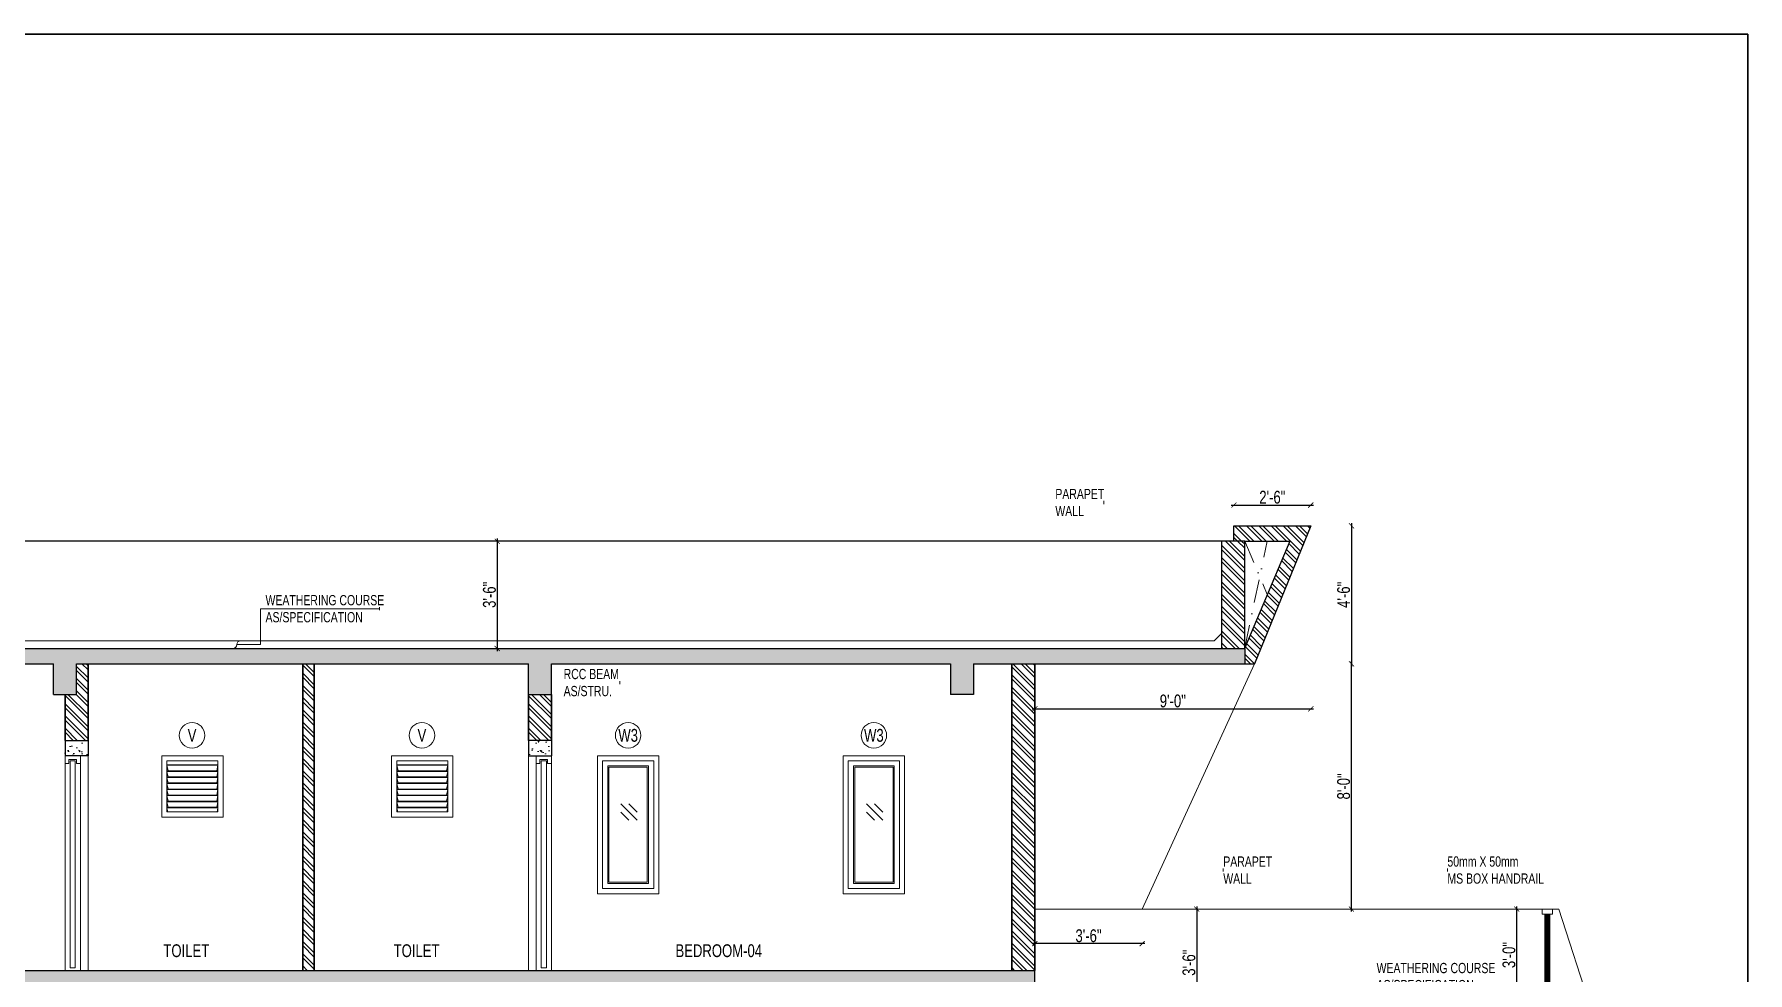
# Model space of a CAD drawing. Header units: inches. Extents: x 3365147 to 3374664, y 1380917 to 1384908.
# Drawn here: x 3372912 to 3373583, y 1383577 to 1383944 of the extents above; entities that cross this region are included whole.
import ezdxf
from ezdxf.enums import TextEntityAlignment as Align

# ---------------------------------------------------------------- set-up
doc = ezdxf.new("R2010")
doc.units = ezdxf.units.IN
doc.header["$LTSCALE"] = 18
doc.header["$MEASUREMENT"] = 0
doc.header["$PDSIZE"] = -1
doc.linetypes.add('CONTINOUS', pattern=[0])
doc.linetypes.add('DASHDOT', pattern=[1, 0.5, -0.25, 0, -0.25])
for name, color, linetype, lineweight in [('CONCRETE-00_BC', 46, 'Continuous', 25), ('CONCRETE-HATCH_BC', 43, 'Continuous', 5), ('DOORS-00_BC', 30, 'Continuous', 18), ('DOORS-SHUTTER_BC', 40, 'Continuous', 9), ('GLASS-00_BC', 140, 'Continuous', 18), ('JOINERY TEXT BORDER_BC', 60, 'Continuous', 9), ('JOINERY TEXT_BC', 220, 'Continuous', 15), ('LEVEL-00 DIM_BC', 3, 'Continuous', 9), ('ROOF-SLAB CUTOUT_BC', 4, 'DASHDOT', 9), ('STEPS-HANDRAIL-00_BC', 3, 'Continuous', 18), ('TEXT-00_ROOM_BC', 232, 'Continuous', 25), ('TEXT-02 _BC', 3, 'CONTINOUS', 18), ('TEXT-02_ARROW_BC', 4, 'Continuous', 13), ('WALL-00_BC', 7, 'Continuous', 30), ('WALL-01_BC', 2, 'Continuous', 25), ('WALL-05_BC', 8, 'Continuous', 13), ('WALL-06_BC', 9, 'Continuous', 9), ('WALL-9 inch BRICK HATCH_BC', 22, 'Continuous', 0), ('WEATHERING COURSE_BC', 3, 'Continuous', 20), ('WINDOWS-00_BC', 30, 'Continuous', 18), ('WINDOWS-LOUVER_BC', 4, 'Continuous', 9), ('WINDOWS-SHUTTER_BC', 40, 'Continuous', 9)]:
    doc.layers.add(name, color=color, linetype=linetype, lineweight=lineweight)
doc.styles.add('BC_ROOM _DIM', font='swisscl.ttf')
doc.styles.add('WD Room text', font='swisscl.ttf')
doc.dimstyles.new('BC-RD1', dxfattribs={"dimtxt": 5, "dimasz": 2, "dimexe": 4.5, "dimexo": 0, "dimgap": 0.5, "dimtad": 1, "dimzin": 3, "dimdsep": 46, "dimlunit": 4, "dimtxsty": 'BC_ROOM _DIM', "dimblk": 'ARCHTICK', "dimcen": 0, "dimdle": 1, "dimse1": 1, "dimse2": 1, "dimclrd": 252, "dimclre": 4, "dimclrt": 256, "dimadec": 0, "dimazin": 0, "dimtfac": 0.5, "dimtix": 1, "dimtofl": 0, "dimtmove": 2, "dimatfit": 3, "dimfxl": 0, "dimfrac": 1, "dimtolj": 1, "dimtzin": 1, "dimarcsym": 0})
doc.dimstyles.new("Working 10'", dxfattribs={"dimscale": 0.8, "dimtxt": 10, "dimasz": 4.5, "dimexe": 2.5, "dimexo": 3, "dimgap": 1.25, "dimtad": 1, "dimdec": 3, "dimzin": 3, "dimdsep": 46, "dimlunit": 4, "dimtxsty": 'WD Room text', "dimblk": 'ARCHTICK', "dimcen": 0, "dimclrd": 256, "dimclre": 1, "dimadec": 0, "dimazin": 0, "dimtfac": 0.6, "dimtdec": 3, "dimtix": 1, "dimtmove": 2, "dimatfit": 3, "dimfxl": 0, "dimfrac": 1, "dimtolj": 1, "dimtzin": 3, "dimlwd": -1, "dimlwe": -1, "dimarcsym": 0})
pattern_1 = [(135, (-2490.3157, 954.312), (-2.3864853865, -2.3864853865), []), (135, (-2490.3157, 955.903), (-2.3864853865, -2.3864853865), [])]

# ---------------------------------------------------------------- blocks, each defined once
blk = doc.blocks.new('*U838')
at = {"layer": 'JOINERY TEXT BORDER_BC'}
blk.add_circle((0, 0), 5, dxfattribs=at)
at = {"style": 'WD Room text'}
blk.add_attdef('JOINERY_TEXT', text='', height=6, dxfattribs=at).set_placement((0, 0), align=Align.MIDDLE_CENTER)
blk = doc.blocks.new('_ArchTick')
at = {"color": 0, "linetype": 'ByBlock', "const_width": 0.15}
blk.add_lwpolyline([(-0.5, -0.5), (0.5, 0.5)], dxfattribs=at)
blk = doc.blocks.new('ARCHTICK')
at = {"color": 0, "const_width": 0.15}
blk.add_lwpolyline([(-0.5, -0.5), (0.5, 0.5)], dxfattribs=at)
blk = doc.blocks.new('*D1763')
at = {"layer": 'Defpoints', "color": 0, "transparency": 16777216}
for p in [(3373090.31, 1383745.9), (3373090.31, 1383703.9), (3373093.65, 1383703.9)]:
    blk.add_point(p, dxfattribs=at)
at = {"layer": 'LEVEL-00 DIM_BC', "color": 252, "lineweight": -2, "transparency": 16777216}
blk.add_line((3373093.65, 1383746.9), (3373093.65, 1383702.9), dxfattribs=at)
at = {"layer": 'LEVEL-00 DIM_BC', "color": 252, "lineweight": -2, "transparency": 16777216, "xscale": 2, "yscale": 2, "zscale": 2}
for p, rotation in [((3373093.65, 1383745.9), 90), ((3373093.65, 1383703.9), 270)]:
    blk.add_blockref('ARCHTICK', p, dxfattribs=dict(at, rotation=rotation))
at = {"layer": 'LEVEL-00 DIM_BC', "transparency": 16777216, "insert": (3373090.59, 1383724.9), "char_height": 5, "attachment_point": 5, "rotation": 90, "style": 'BC_ROOM _DIM'}
blk.add_mtext('\\A1;3\'-6"', dxfattribs=at)
blk = doc.blocks.new('*D1764')
at = {"layer": 'Defpoints', "color": 0, "transparency": 16777216}
for p in [(3373364.1, 1383601.9), (3373364.1, 1383559.9), (3373367.44, 1383559.9)]:
    blk.add_point(p, dxfattribs=at)
at = {"layer": 'LEVEL-00 DIM_BC', "color": 252, "lineweight": -2, "transparency": 16777216}
blk.add_line((3373367.44, 1383602.9), (3373367.44, 1383558.9), dxfattribs=at)
at = {"layer": 'LEVEL-00 DIM_BC', "color": 252, "lineweight": -2, "transparency": 16777216, "xscale": 2, "yscale": 2, "zscale": 2}
for p, rotation in [((3373367.44, 1383601.9), 90), ((3373367.44, 1383559.9), 270)]:
    blk.add_blockref('ARCHTICK', p, dxfattribs=dict(at, rotation=rotation))
at = {"layer": 'LEVEL-00 DIM_BC', "transparency": 16777216, "insert": (3373364.37, 1383580.9), "char_height": 5, "attachment_point": 5, "rotation": 90, "style": 'BC_ROOM _DIM'}
blk.add_mtext('\\A1;3\'-6"', dxfattribs=at)
blk = doc.blocks.new('*D1867')
at = {"layer": 'Defpoints', "color": 0, "transparency": 16777216}
for p in [(3373412.04, 1383760.03), (3373412.04, 1383751.9), (3373381.94, 1383745.9)]:
    blk.add_point(p, dxfattribs=at)
at = {"layer": 'LEVEL-00 DIM_BC', "color": 252, "lineweight": -2, "transparency": 16777216}
blk.add_line((3373380.94, 1383760.03), (3373413.04, 1383760.03), dxfattribs=at)
at = {"layer": 'LEVEL-00 DIM_BC', "color": 252, "lineweight": -2, "transparency": 16777216, "xscale": 2, "yscale": 2, "zscale": 2, "rotation": 180}
blk.add_blockref('ARCHTICK', (3373381.94, 1383760.03), dxfattribs=at)
at = {"layer": 'LEVEL-00 DIM_BC', "color": 252, "lineweight": -2, "transparency": 16777216, "xscale": 2, "yscale": 2, "zscale": 2}
blk.add_blockref('ARCHTICK', (3373412.04, 1383760.03), dxfattribs=at)
at = {"layer": 'LEVEL-00 DIM_BC', "transparency": 16777216, "insert": (3373396.99, 1383763.09), "char_height": 5, "attachment_point": 5, "style": 'BC_ROOM _DIM'}
blk.add_mtext('\\A1;2\'-6"', dxfattribs=at)
blk = doc.blocks.new('*D1868')
at = {"layer": 'Defpoints', "color": 0, "transparency": 16777216}
for p in [(3373304.04, 1383601.9), (3373346.04, 1383601.9), (3373304.04, 1383588.36)]:
    blk.add_point(p, dxfattribs=at)
at = {"layer": 'LEVEL-00 DIM_BC', "color": 252, "lineweight": -2, "transparency": 16777216}
blk.add_line((3373347.04, 1383588.36), (3373303.04, 1383588.36), dxfattribs=at)
at = {"layer": 'LEVEL-00 DIM_BC', "color": 252, "lineweight": -2, "transparency": 16777216, "xscale": 2, "yscale": 2, "zscale": 2, "rotation": 180}
blk.add_blockref('ARCHTICK', (3373304.04, 1383588.36), dxfattribs=at)
at = {"layer": 'LEVEL-00 DIM_BC', "color": 252, "lineweight": -2, "transparency": 16777216, "xscale": 2, "yscale": 2, "zscale": 2}
blk.add_blockref('ARCHTICK', (3373346.04, 1383588.36), dxfattribs=at)
at = {"layer": 'LEVEL-00 DIM_BC', "transparency": 16777216, "insert": (3373325.04, 1383591.43), "char_height": 5, "attachment_point": 5, "style": 'BC_ROOM _DIM'}
blk.add_mtext('\\A1;3\'-6"', dxfattribs=at)
blk = doc.blocks.new('*D1871')
at = {"layer": 'Defpoints', "color": 0, "transparency": 16777216}
for p in [(3373412.04, 1383751.9), (3373390.04, 1383697.9), (3373427.96, 1383697.9)]:
    blk.add_point(p, dxfattribs=at)
at = {"layer": 'LEVEL-00 DIM_BC', "color": 252, "lineweight": -2, "transparency": 16777216}
blk.add_line((3373427.96, 1383752.9), (3373427.96, 1383696.9), dxfattribs=at)
at = {"layer": 'LEVEL-00 DIM_BC', "color": 252, "lineweight": -2, "transparency": 16777216, "xscale": 2, "yscale": 2, "zscale": 2}
for p, rotation in [((3373427.96, 1383751.9), 90), ((3373427.96, 1383697.9), 270)]:
    blk.add_blockref('ARCHTICK', p, dxfattribs=dict(at, rotation=rotation))
at = {"layer": 'LEVEL-00 DIM_BC', "transparency": 16777216, "insert": (3373424.9, 1383724.9), "char_height": 5, "attachment_point": 5, "rotation": 90, "style": 'BC_ROOM _DIM'}
blk.add_mtext('\\A1;4\'-6"', dxfattribs=at)
blk = doc.blocks.new('*D1872')
at = {"layer": 'Defpoints', "color": 0, "transparency": 16777216}
for p in [(3373390.04, 1383697.9), (3373427.96, 1383697.9), (3373434.04, 1383601.9)]:
    blk.add_point(p, dxfattribs=at)
at = {"layer": 'LEVEL-00 DIM_BC', "color": 252, "lineweight": -2, "transparency": 16777216}
blk.add_line((3373427.96, 1383600.9), (3373427.96, 1383698.9), dxfattribs=at)
at = {"layer": 'LEVEL-00 DIM_BC', "color": 252, "lineweight": -2, "transparency": 16777216, "xscale": 2, "yscale": 2, "zscale": 2}
for p, rotation in [((3373427.96, 1383697.9), 90), ((3373427.96, 1383601.9), 270)]:
    blk.add_blockref('ARCHTICK', p, dxfattribs=dict(at, rotation=rotation))
at = {"layer": 'LEVEL-00 DIM_BC', "transparency": 16777216, "insert": (3373424.9, 1383649.9), "char_height": 5, "attachment_point": 5, "rotation": 90, "style": 'BC_ROOM _DIM'}
blk.add_mtext('\\A1;8\'-0"', dxfattribs=at)
blk = doc.blocks.new('*D1873')
at = {"layer": 'Defpoints', "color": 0, "transparency": 16777216}
for p in [(3373412.04, 1383751.9), (3373304.04, 1383682.78), (3373412.04, 1383680.26)]:
    blk.add_point(p, dxfattribs=at)
at = {"layer": 'LEVEL-00 DIM_BC', "color": 252, "lineweight": -2, "transparency": 16777216}
blk.add_line((3373303.04, 1383680.26), (3373413.04, 1383680.26), dxfattribs=at)
at = {"layer": 'LEVEL-00 DIM_BC', "color": 252, "lineweight": -2, "transparency": 16777216, "xscale": 2, "yscale": 2, "zscale": 2, "rotation": 180}
blk.add_blockref('ARCHTICK', (3373304.04, 1383680.26), dxfattribs=at)
at = {"layer": 'LEVEL-00 DIM_BC', "color": 252, "lineweight": -2, "transparency": 16777216, "xscale": 2, "yscale": 2, "zscale": 2}
blk.add_blockref('ARCHTICK', (3373412.04, 1383680.26), dxfattribs=at)
at = {"layer": 'LEVEL-00 DIM_BC', "transparency": 16777216, "insert": (3373358.04, 1383683.32), "char_height": 5, "attachment_point": 5, "style": 'BC_ROOM _DIM'}
blk.add_mtext('\\A1;9\'-0"', dxfattribs=at)
blk = doc.blocks.new('*D1876')
at = {"layer": 'Defpoints', "color": 0, "transparency": 16777216}
for p in [(3373492.67, 1383601.9), (3373502.64, 1383601.9), (3373501.05, 1383565.9)]:
    blk.add_point(p, dxfattribs=at)
at = {"layer": 'LEVEL-00 DIM_BC', "color": 252, "lineweight": -2, "transparency": 16777216}
blk.add_line((3373492.67, 1383564.9), (3373492.67, 1383602.9), dxfattribs=at)
at = {"layer": 'LEVEL-00 DIM_BC', "color": 252, "lineweight": -2, "transparency": 16777216, "xscale": 2, "yscale": 2, "zscale": 2}
for p, rotation in [((3373492.67, 1383601.9), 90), ((3373492.67, 1383565.9), 270)]:
    blk.add_blockref('ARCHTICK', p, dxfattribs=dict(at, rotation=rotation))
at = {"layer": 'LEVEL-00 DIM_BC', "transparency": 16777216, "insert": (3373489.61, 1383583.9), "char_height": 5, "attachment_point": 5, "rotation": 90, "style": 'BC_ROOM _DIM'}
blk.add_mtext('\\A1;3\'-0"', dxfattribs=at)

msp = doc.modelspace()

# ---------------------------------------------------------------- hatches: boundary and pattern name
at = {"layer": 'CONCRETE-HATCH_BC', "transparency": 33554687}
h = msp.add_hatch(dxfattribs=at)
h.set_pattern_fill('AR-CONC', color=256, angle=90)
h.set_pattern_definition([(140, (-2490.3157, -1009.223), (0.62752135, 7.172601826), [0.75, -8.25]), (85, (-2490.316, -1009.223), (-7.521921337, -1.387513336), [0.6, -6.6]), (190.45144446, (-2490.2634, -1008.625), (-6.89439991, 5.785088467), [0.63740192, -7.01142112]), (136.1842, (-2492.316, -1009.223), (1.655192808, 10.672413307), [1.125, -12.375]), (186.6356355, (-2492.178, -1008.333), (-9.741186008, 9.346619457), [0.95610342, -10.5171376]), (81.184164, (-2492.316, -1009.223), (-9.741186003, 9.34661945), [0.9, -9.90000001]), (111, (-2491.8157, -1008.223), (4.026188907, 5.969070521), [0.75, -8.25]), (56, (-2491.816, -1008.223), (-7.25150045, 2.433153319), [0.6, -6.6]), (161.45144474, (-2491.48, -1007.7254), (-3.225311528, 8.402223767), [0.6374019, -7.01142112]), (127.5, (-2490.3157, -1009.2228), (-3.3289385383, 0.1215985532), [0, -6.52, 0, -6.7, 0, -6.625]), (97.5, (-2490.3157, -1009.2228), (-3.9441171188, 2.6306953744), [0, -3.82, 0, -6.37, 0, -2.525]), (57.5, (-2490.3157, -1011.4528), (0.2255487173, 5.3382243617), [0, -2.5, 0, -7.8, 0, -10.35]), (47.5, (-2490.3157, -1012.453), (-1.0010498233, 5.8318616934), [0, -3.25, 0, -5.18, 0, -7.35])])
h.paths.add_polyline_path([(3373386.18703, 1383697.89746), (3373386.18703, 1383703.89746), (3372771.49864, 1383703.89746), (3372771.49864, 1383685.89746), (3372780.49864, 1383685.89746), (3372780.49864, 1383697.89746), (3372919.946, 1383697.89746), (3372919.946, 1383685.89746), (3372928.946, 1383685.89746), (3372928.946, 1383697.89746), (3373105.87364, 1383697.89746), (3373105.87364, 1383685.89746), (3373114.87364, 1383685.89746), (3373114.87364, 1383697.89746), (3373271.03722, 1383697.89746), (3373271.03722, 1383685.89746), (3373280.03722, 1383685.89746), (3373280.03722, 1383697.89746)])
h = msp.add_hatch(dxfattribs=at)
h.set_pattern_fill('AR-CONC', color=256, angle=90)
h.set_pattern_definition([(140, (3351327.0115, 1419964.649), (0.62752135, 7.1726018), [0.75, -8.25]), (85, (3351327.0115, 1419964.649), (-7.5219213, -1.3875133), [0.6, -6.6]), (190.451444, (3351327.064, 1419965.247), (-6.8943999, 5.7850885), [0.6374019, -7.0114211]), (136.1842, (3351325.0115, 1419964.649), (1.6551928, 10.6724133), [1.125, -12.375]), (186.635635, (3351325.149, 1419965.538), (-9.741186, 9.3466195), [0.9561034, -10.5171376]), (81.184164, (3351325.012, 1419964.649), (-9.741186, 9.3466195), [0.9, -9.9]), (111, (3351325.5115, 1419965.649), (4.0261889, 5.9690705), [0.75, -8.25]), (56, (3351325.5115, 1419965.649), (-7.2515005, 2.4331533), [0.6, -6.6]), (161.451445, (3351325.847, 1419966.1465), (-3.2253115, 8.4022238), [0.6374019, -7.0114211]), (127.5, (3351327.0115, 1419964.649), (-3.32893854, 0.12159855), [0, -6.52, 0, -6.7, 0, -6.625]), (97.5, (3351327.0115, 1419964.649), (-3.94411712, 2.63069537), [0, -3.82, 0, -6.37, 0, -2.525]), (57.5, (3351327.0115, 1419962.419), (0.22554872, 5.33822436), [0, -2.5, 0, -7.8, 0, -10.35]), (47.5, (3351327.0115, 1419961.419), (-1.0010498, 5.8318617), [0, -3.25, 0, -5.18, 0, -7.35])])
h.paths.add_polyline_path([(3372924.48714, 1383667.89746), (3372933.48714, 1383667.89746), (3372933.48714, 1383661.89746), (3372924.48714, 1383661.89746)])
h = msp.add_hatch(dxfattribs=at)
h.set_pattern_fill('AR-CONC', color=256, angle=90)
h.set_pattern_definition([(140, (3351539.686, 1419964.649), (0.62752135, 7.1726018), [0.75, -8.25]), (85, (3351539.686, 1419964.649), (-7.5219213, -1.3875133), [0.6, -6.6]), (190.451444, (3351539.738, 1419965.247), (-6.8943999, 5.7850885), [0.6374019, -7.0114211]), (136.1842, (3351537.686, 1419964.649), (1.6551928, 10.6724133), [1.125, -12.375]), (186.635635, (3351537.824, 1419965.538), (-9.741186, 9.3466195), [0.9561034, -10.5171376]), (81.184164, (3351537.686, 1419964.649), (-9.741186, 9.3466195), [0.9, -9.9]), (111, (3351538.186, 1419965.649), (4.0261889, 5.9690705), [0.75, -8.25]), (56, (3351538.186, 1419965.649), (-7.2515005, 2.4331533), [0.6, -6.6]), (161.451445, (3351538.521, 1419966.1465), (-3.2253115, 8.4022238), [0.6374019, -7.0114211]), (127.5, (3351539.6858, 1419964.649), (-3.32893854, 0.12159855), [0, -6.52, 0, -6.7, 0, -6.625]), (97.5, (3351539.6858, 1419964.649), (-3.94411712, 2.63069537), [0, -3.82, 0, -6.37, 0, -2.525]), (57.5, (3351539.6858, 1419962.419), (0.22554872, 5.33822436), [0, -2.5, 0, -7.8, 0, -10.35]), (47.5, (3351539.686, 1419961.419), (-1.0010498, 5.8318617), [0, -3.25, 0, -5.18, 0, -7.35])])
h.paths.add_polyline_path([(3373114.87364, 1383667.89746), (3373105.87364, 1383667.89746), (3373105.87364, 1383661.89746), (3373114.87364, 1383661.89746)])
h = msp.add_hatch(dxfattribs=at)
h.set_pattern_fill('AR-CONC', color=256, angle=90)
h.set_pattern_definition([(140, (0, 0), (0.62752135, 7.172601826), [0.75, -8.25]), (85, (0, 0), (-7.521921337, -1.387513336), [0.6, -6.6]), (190.45144446, (0.052, 0.598), (-6.89439991, 5.785088467), [0.63740192, -7.01142112]), (136.1842, (-2, 1e-16), (1.655192808, 10.672413307), [1.125, -12.375]), (186.6356355, (-1.862, 0.889), (-9.741186008, 9.346619457), [0.95610342, -10.5171376]), (81.184164, (-2, 1e-16), (-9.741186003, 9.34661945), [0.9, -9.90000001]), (111, (-1.5, 1), (4.026188907, 5.969070521), [0.75, -8.25]), (56, (-1.5, 1), (-7.25150045, 2.433153319), [0.6, -6.6]), (161.45144474, (-1.1645, 1.4974), (-3.225311528, 8.402223767), [0.6374019, -7.01142112]), (127.5, (0, 0), (-3.3289385383, 0.1215985532), [0, -6.52, 0, -6.7, 0, -6.625]), (97.5, (0, 0), (-3.9441171188, 2.6306953744), [0, -3.82, 0, -6.37, 0, -2.525]), (57.5, (-1e-16, -2.23), (0.2255487173, 5.3382243617), [0, -2.5, 0, -7.8, 0, -10.35]), (47.5, (-2e-16, -3.23), (-1.0010498233, 5.8318616934), [0, -3.25, 0, -5.18, 0, -7.35])])
h.paths.add_polyline_path([(3373114.87364, 1383571.89746), (3373271.03722, 1383571.89746), (3373271.03722, 1383559.89746), (3373280.03722, 1383559.89746), (3373280.03722, 1383571.89746), (3373295.03722, 1383571.89746), (3373295.03722, 1383553.89746), (3373500.15081, 1383553.89746), (3373500.15081, 1383541.89746), (3373509.15081, 1383541.89746), (3373509.15081, 1383559.89746), (3373304.03722, 1383559.89746), (3373304.03722, 1383577.89746), (3372573.97121, 1383577.89746), (3372573.97121, 1383559.89746), (3372582.99864, 1383559.89746), (3372582.99864, 1383571.89746), (3372702.49864, 1383571.89746), (3372702.49864, 1383559.89746), (3372711.49864, 1383559.89746), (3372711.49864, 1383571.89746), (3372771.49864, 1383571.89746), (3372771.49864, 1383559.89746), (3372780.49864, 1383559.89746), (3372780.49864, 1383571.89746), (3372919.946, 1383571.89746), (3372919.946, 1383559.89746), (3372928.946, 1383559.89746), (3372928.946, 1383571.89746), (3373105.87364, 1383571.89746), (3373105.87364, 1383559.89746), (3373114.87364, 1383559.89746)])
at = {"layer": 'STEPS-HANDRAIL-00_BC'}
h = msp.add_hatch(dxfattribs=at)
h.set_pattern_fill('ANSI31', color=256)
h.set_pattern_definition([(45, (0, 0), (-0.0883883476483, 0.0883883476483), [])])
h.paths.add_polyline_path([(3373503.6371, 1383567.89746), (3373505.6371, 1383567.89746), (3373505.6371, 1383599.89746), (3373503.6371, 1383599.89746)])
at = {"layer": 'WALL-9 inch BRICK HATCH_BC', "transparency": 33554687}
h = msp.add_hatch(dxfattribs=at)
h.set_pattern_fill('ANSI32', color=256, scale=9, angle=90)
h.paths.add_polyline_path([(3373412.03722, 1383751.89746), (3373381.93703, 1383751.89746), (3373381.93703, 1383745.89746), (3373386.18703, 1383745.89746), (3373403.77514, 1383745.89746), (3373386.18703, 1383704.20713), (3373386.18703, 1383703.89746), (3373386.18703, 1383697.89746), (3373390.03722, 1383697.89746)])
h = msp.add_hatch(dxfattribs=at)
h.set_pattern_fill('ANSI32', color=256, scale=9, angle=90)
h.paths.add_polyline_path([(3373386.18703, 1383745.89746), (3373377.18703, 1383745.89746), (3373377.18703, 1383703.89746), (3373386.18703, 1383703.89746)])
h = msp.add_hatch(dxfattribs=at)
h.set_pattern_fill('ANSI32', color=256, scale=9, angle=90)
h.set_pattern_definition(pattern_1)
h.paths.add_polyline_path([(3372933.48718, 1383697.89746), (3372928.946, 1383697.89746), (3372928.946, 1383685.89746), (3372924.48714, 1383685.89746), (3372924.48714, 1383667.89746), (3372933.48718, 1383667.89746)])
h = msp.add_hatch(dxfattribs=at)
h.set_pattern_fill('ANSI32', color=256, scale=9, angle=90)
h.set_pattern_definition(pattern_1)
h.paths.add_polyline_path([(3373022.03722, 1383697.89746), (3373017.53722, 1383697.89746), (3373017.53722, 1383577.89746), (3373022.03722, 1383577.89746)])
h = msp.add_hatch(dxfattribs=at)
h.set_pattern_fill('ANSI32', color=256, scale=9, angle=90)
h.set_pattern_definition(pattern_1)
h.paths.add_polyline_path([(3373304.03722, 1383697.89746), (3373295.03722, 1383697.89746), (3373295.03722, 1383577.89746), (3373304.03722, 1383577.89746)])
h = msp.add_hatch(dxfattribs=at)
h.set_pattern_fill('ANSI32', color=256, scale=9, angle=90)
h.set_pattern_definition(pattern_1)
h.paths.add_polyline_path([(3373114.87364, 1383685.89746), (3373105.87364, 1383685.89746), (3373105.87364, 1383667.89746), (3373114.87364, 1383667.89746)])

# ---------------------------------------------------------------- linework, layer by layer
at = {"layer": 'CONCRETE-00_BC', "transparency": 33554687}
for p, q in [((3372771.49864, 1383703.89746), (3373386.18703, 1383703.89746)), ((3372780.49864, 1383697.89746), (3372919.946, 1383697.89746)), ((3372919.946, 1383685.89746), (3372919.946, 1383697.89746)), ((3372928.946, 1383697.89746), (3373105.87364, 1383697.89746)), ((3372928.946, 1383685.89746), (3372928.946, 1383697.89746)), ((3372928.946, 1383697.89746), (3373105.87364, 1383697.89746)), ((3373105.87364, 1383685.89746), (3373105.87364, 1383697.89746)), ((3373114.87364, 1383697.89746), (3373271.03722, 1383697.89746)), ((3373114.87364, 1383685.89746), (3373114.87364, 1383697.89746)), ((3373271.03722, 1383697.89746), (3373271.03722, 1383685.89746)), ((3373280.03722, 1383697.89746), (3373280.03722, 1383685.89746)), ((3373280.03722, 1383697.89746), (3373386.18703, 1383697.89746)), ((3373386.18703, 1383703.89746), (3373386.18703, 1383697.89746)), ((3372919.946, 1383685.89746), (3372928.946, 1383685.89746)), ((3373105.87364, 1383685.89746), (3373114.87364, 1383685.89746)), ((3373280.03722, 1383685.89746), (3373271.0098, 1383685.89746)), ((3372924.48714, 1383667.89746), (3372933.48718, 1383667.89746)), ((3372924.48714, 1383667.89746), (3372924.48714, 1383661.89746)), ((3372933.48714, 1383667.89746), (3372933.48714, 1383661.89746)), ((3373114.87364, 1383667.89746), (3373105.8736, 1383667.89746)), ((3373105.87364, 1383667.89746), (3373105.87364, 1383661.89746)), ((3373114.87364, 1383667.89746), (3373114.87364, 1383661.89746)), ((3372933.48714, 1383661.89746), (3372924.48714, 1383661.89746)), ((3373105.87364, 1383661.89746), (3373114.87364, 1383661.89746)), ((3372573.97121, 1383577.89746), (3373304.03722, 1383577.89746)), ((3373304.03722, 1383559.89746), (3373304.03722, 1383577.89746))]:
    msp.add_line(p, q, dxfattribs=at)
at = {"layer": 'DOORS-00_BC', "transparency": 33554687}
for p, q in [((3372924.48714, 1383577.89746), (3372924.48714, 1383661.89746)), ((3372925.98714, 1383658.89746), (3372924.48714, 1383658.89746)), ((3372928.98714, 1383660.39746), (3372925.98714, 1383660.39746)), ((3372925.98714, 1383658.89746), (3372925.98714, 1383660.39746)), ((3372928.98714, 1383658.89746), (3372928.98714, 1383660.39746)), ((3372928.98714, 1383658.89746), (3372930.48714, 1383658.89746)), ((3372930.48714, 1383577.89746), (3372930.48714, 1383661.89746)), ((3373108.87364, 1383577.89746), (3373108.87364, 1383661.89746)), ((3373110.37364, 1383658.89746), (3373108.87364, 1383658.89746)), ((3373110.37364, 1383660.39746), (3373113.37364, 1383660.39746)), ((3373110.37364, 1383658.89746), (3373110.37364, 1383660.39746)), ((3373113.37364, 1383658.89746), (3373113.37364, 1383660.39746)), ((3373113.37364, 1383658.89746), (3373114.87364, 1383658.89746)), ((3373114.87364, 1383577.89746), (3373114.87364, 1383661.89746))]:
    msp.add_line(p, q, dxfattribs=at)
at = {"layer": 'DOORS-SHUTTER_BC', "transparency": 33554687}
for p, q in [((3372928.48714, 1383659.89746), (3372926.48714, 1383659.89746)), ((3372926.48714, 1383578.89746), (3372926.48714, 1383659.89746)), ((3372928.48714, 1383578.89746), (3372928.48714, 1383659.89746)), ((3373110.87364, 1383659.89746), (3373112.87364, 1383659.89746)), ((3373110.87364, 1383578.89746), (3373110.87364, 1383659.89746)), ((3373112.87364, 1383578.89746), (3373112.87364, 1383659.89746)), ((3372928.48714, 1383578.89746), (3372926.48714, 1383578.89746)), ((3373110.87364, 1383578.89746), (3373112.87364, 1383578.89746))]:
    msp.add_line(p, q, dxfattribs=at)
at = {"layer": 'GLASS-00_BC', "transparency": 33554687}
for p, q in [((3373148.36075, 1383636.66341), (3373141.99679, 1383643.02737)), ((3373145.17877, 1383636.66341), (3373141.99679, 1383639.84539)), ((3373148.36075, 1383639.84539), (3373145.17877, 1383643.02737)), ((3373244.52758, 1383636.66341), (3373238.16362, 1383643.02737)), ((3373241.3456, 1383636.66341), (3373238.16362, 1383639.84539)), ((3373244.52758, 1383639.84539), (3373241.3456, 1383643.02737))]:
    msp.add_line(p, q, dxfattribs=at)
at = {"layer": 'ROOF-SLAB CUTOUT_BC'}
for p, q in [((3373386.18703, 1383704.20713), (3373394.98109, 1383745.89746)), ((3373386.18703, 1383745.89746), (3373394.98109, 1383725.0523))]:
    msp.add_line(p, q, dxfattribs=at)
at = {"layer": 'STEPS-HANDRAIL-00_BC'}
for points in [[(3373506.6371, 1383599.89746), (3373502.6371, 1383599.89746), (3373502.6371, 1383601.89746), (3373506.6371, 1383601.89746)], [(3373503.6371, 1383567.89746), (3373503.6371, 1383599.89746), (3373505.6371, 1383599.89746), (3373505.6371, 1383567.89746)]]:
    msp.add_lwpolyline(points, close=True, dxfattribs=at)
at = {"layer": 'TEXT-02_ARROW_BC', "transparency": 33554687}
for p, q in [((3373331.02402, 1383760.43369), (3373331.02402, 1383761.63369)), ((3373047.49569, 1383718.84832), (3373047.49569, 1383720.04832)), ((3373141.66885, 1383689.93449), (3373141.66885, 1383691.13449)), ((3373377.78549, 1383616.55169), (3373377.78549, 1383617.75169)), ((3373465.51447, 1383616.55169), (3373465.51447, 1383617.75169))]:
    msp.add_line(p, q, dxfattribs=at)
for points in [[(3373308.85067, 1383745.12298, 0, 1.2, 0), (3373308.85067, 1383749.32298, 0, 0, 0), (3373308.85067, 1383761.03369, 0, 0, 0), (3373331.02402, 1383761.03369, 0, 0, 0)], [(3373113.65012, 1383690.53449, 0, 1.2, 0), (3373117.85012, 1383690.53449, 0, 0, 0), (3373141.66885, 1383690.53449, 0, 0, 0)], [(3373401.32882, 1383601.24097, 0, 1.2, 0), (3373401.32882, 1383605.44097, 0, 0, 0), (3373401.32882, 1383617.15169, 0, 0, 0), (3373377.78549, 1383617.15169, 0, 0, 0)], [(3373504.60301, 1383601.24097, 0, 1.2, 0), (3373504.60301, 1383605.44097, 0, 0, 0), (3373504.60301, 1383617.15169, 0, 0, 0), (3373465.51447, 1383617.15169, 0, 0, 0)]]:
    msp.add_lwpolyline(points, format="xyseb", dxfattribs=at)
at = {"layer": 'WALL-00_BC'}
for p, q in [((3372933.48718, 1383667.89746), (3372933.48718, 1383697.89746)), ((3373017.53722, 1383577.89746), (3373017.53722, 1383697.89746)), ((3373022.03722, 1383577.89746), (3373022.03722, 1383697.89746)), ((3373295.03722, 1383577.89746), (3373295.03722, 1383697.89746)), ((3373304.03722, 1383577.89746), (3373304.03722, 1383697.89746)), ((3372924.48714, 1383667.89746), (3372924.48714, 1383685.89746)), ((3373105.87364, 1383667.89746), (3373105.87364, 1383685.89746)), ((3373114.87364, 1383667.89746), (3373114.87364, 1383685.89746))]:
    msp.add_line(p, q, dxfattribs=at)
msp.add_lwpolyline([(3373583.04425, 1383944.32416), (3372405.85386, 1383944.32416), (3372405.85383, 1383187.50331), (3373583.04423, 1383187.50331)], close=True, dxfattribs=at)
at = {"layer": 'WALL-01_BC', "transparency": 33554687}
for p, q in [((3373381.93703, 1383751.89746), (3373412.03722, 1383751.89746)), ((3373381.93703, 1383745.89746), (3373381.93703, 1383751.89746)), ((3373412.03722, 1383751.89746), (3373390.03722, 1383697.89746)), ((3373386.18703, 1383745.89746), (3372771.49864, 1383745.89746)), ((3373377.18703, 1383703.89746), (3373377.18703, 1383745.89746)), ((3373386.18703, 1383703.89746), (3373386.18703, 1383745.89746)), ((3373386.18703, 1383745.89746), (3373403.77514, 1383745.89746)), ((3373403.77514, 1383745.89746), (3373386.18703, 1383704.20713)), ((3373386.18703, 1383697.89746), (3373390.03722, 1383697.89746))]:
    msp.add_line(p, q, dxfattribs=at)
at = {"layer": 'WALL-05_BC', "transparency": 33554687}
msp.add_line((3373304.03722, 1383601.89746), (3373509.15081, 1383601.89746), dxfattribs=at)
at = {"layer": 'WALL-06_BC', "transparency": 33554687}
for p, q in [((3373390.03722, 1383697.89746), (3373346.03722, 1383601.89746)), ((3372933.48714, 1383577.89746), (3372933.48714, 1383661.89746)), ((3373105.87364, 1383577.89746), (3373105.87364, 1383661.89746)), ((3373563.15081, 1383433.89746), (3373509.15081, 1383601.89746))]:
    msp.add_line(p, q, dxfattribs=at)
at = {"layer": 'WEATHERING COURSE_BC', "transparency": 33554687}
msp.add_lwpolyline([(3373377.18703, 1383709.89746), (3373374.18703, 1383706.89746), (3372783.49864, 1383706.89746), (3372780.49864, 1383709.89746)], dxfattribs=at)
at = {"layer": 'WINDOWS-00_BC', "transparency": 33554687}
for points in [[(3372962.34432, 1383661.89746), (3372986.34432, 1383661.89746), (3372986.34432, 1383637.89746), (3372962.34432, 1383637.89746)], [(3372964.34432, 1383659.89746), (3372984.34432, 1383659.89746), (3372984.34432, 1383639.89746), (3372964.34432, 1383639.89746)], [(3373052.30699, 1383661.89746), (3373076.30699, 1383661.89746), (3373076.30699, 1383637.89746), (3373052.30699, 1383637.89746)], [(3373054.30699, 1383659.89746), (3373074.30699, 1383659.89746), (3373074.30699, 1383639.89746), (3373054.30699, 1383639.89746)], [(3373156.87364, 1383661.89746), (3373132.87364, 1383661.89746), (3373132.87364, 1383607.89746), (3373156.87364, 1383607.89746)], [(3373154.87364, 1383659.89746), (3373134.87364, 1383659.89746), (3373134.87364, 1383609.89746), (3373154.87364, 1383609.89746)], [(3373253.04047, 1383661.89746), (3373229.04047, 1383661.89746), (3373229.04047, 1383607.89746), (3373253.04047, 1383607.89746)], [(3373251.04047, 1383659.89746), (3373231.04047, 1383659.89746), (3373231.04047, 1383609.89746), (3373251.04047, 1383609.89746)]]:
    msp.add_lwpolyline(points, close=True, dxfattribs=at)
at = {"layer": 'WINDOWS-LOUVER_BC', "transparency": 33554687}
for p, q in [((3372984.34432, 1383658.38009), (3372964.34432, 1383658.38009)), ((3372984.34432, 1383658.18043), (3372964.34432, 1383658.18043)), ((3372964.34432, 1383658.18043), (3372964.84432, 1383656.00509)), ((3372984.34432, 1383658.18043), (3372983.84432, 1383656.00509)), ((3373074.30699, 1383658.38009), (3373054.30699, 1383658.38009)), ((3373074.30699, 1383658.18043), (3373054.30699, 1383658.18043)), ((3373054.30699, 1383658.18043), (3373054.80699, 1383656.00509)), ((3373074.30699, 1383658.18043), (3373073.80699, 1383656.00509)), ((3372984.34432, 1383656.00509), (3372964.34432, 1383656.00509)), ((3372984.34432, 1383655.80543), (3372964.34432, 1383655.80543)), ((3372964.34432, 1383655.80543), (3372964.84432, 1383653.63009)), ((3372984.34432, 1383653.63009), (3372964.34432, 1383653.63009)), ((3372984.34432, 1383653.43043), (3372964.34432, 1383653.43043)), ((3372964.34432, 1383653.43043), (3372964.84432, 1383651.25509)), ((3372984.34432, 1383651.25509), (3372964.34432, 1383651.25509)), ((3372984.34432, 1383651.05543), (3372964.34432, 1383651.05543)), ((3372964.34432, 1383651.05543), (3372964.84432, 1383648.88009)), ((3372984.34432, 1383655.80543), (3372983.84432, 1383653.63009)), ((3372984.34432, 1383653.43043), (3372983.84432, 1383651.25509)), ((3372984.34432, 1383651.05543), (3372983.84432, 1383648.88009)), ((3373074.30699, 1383656.00509), (3373054.30699, 1383656.00509)), ((3373074.30699, 1383655.80543), (3373054.30699, 1383655.80543)), ((3373054.30699, 1383655.80543), (3373054.80699, 1383653.63009)), ((3373074.30699, 1383653.63009), (3373054.30699, 1383653.63009)), ((3373074.30699, 1383653.43043), (3373054.30699, 1383653.43043)), ((3373054.30699, 1383653.43043), (3373054.80699, 1383651.25509)), ((3373074.30699, 1383651.25509), (3373054.30699, 1383651.25509)), ((3373074.30699, 1383651.05543), (3373054.30699, 1383651.05543)), ((3373054.30699, 1383651.05543), (3373054.80699, 1383648.88009)), ((3373074.30699, 1383655.80543), (3373073.80699, 1383653.63009)), ((3373074.30699, 1383653.43043), (3373073.80699, 1383651.25509)), ((3373074.30699, 1383651.05543), (3373073.80699, 1383648.88009)), ((3372984.34432, 1383648.88009), (3372964.34432, 1383648.88009)), ((3372984.34432, 1383648.68043), (3372964.34432, 1383648.68043)), ((3372964.34432, 1383648.68043), (3372964.84432, 1383646.50509)), ((3372984.34432, 1383646.50509), (3372964.34432, 1383646.50509)), ((3372984.34432, 1383646.30543), (3372964.34432, 1383646.30543)), ((3372964.34432, 1383646.30543), (3372964.84432, 1383644.13009)), ((3372984.34432, 1383644.13009), (3372964.34432, 1383644.13009)), ((3372984.34432, 1383643.93043), (3372964.34432, 1383643.93043)), ((3372964.34432, 1383643.93043), (3372964.84432, 1383641.75509)), ((3372984.34432, 1383648.68043), (3372983.84432, 1383646.50509)), ((3372984.34432, 1383646.30543), (3372983.84432, 1383644.13009)), ((3372984.34432, 1383643.93043), (3372983.84432, 1383641.75509)), ((3373074.30699, 1383648.88009), (3373054.30699, 1383648.88009)), ((3373074.30699, 1383648.68043), (3373054.30699, 1383648.68043)), ((3373054.30699, 1383648.68043), (3373054.80699, 1383646.50509)), ((3373074.30699, 1383646.50509), (3373054.30699, 1383646.50509)), ((3373074.30699, 1383646.30543), (3373054.30699, 1383646.30543)), ((3373054.30699, 1383646.30543), (3373054.80699, 1383644.13009)), ((3373074.30699, 1383644.13009), (3373054.30699, 1383644.13009)), ((3373074.30699, 1383643.93043), (3373054.30699, 1383643.93043)), ((3373054.30699, 1383643.93043), (3373054.80699, 1383641.75509)), ((3373074.30699, 1383648.68043), (3373073.80699, 1383646.50509)), ((3373074.30699, 1383646.30543), (3373073.80699, 1383644.13009)), ((3373074.30699, 1383643.93043), (3373073.80699, 1383641.75509)), ((3372984.34432, 1383641.75509), (3372964.34432, 1383641.75509)), ((3372984.34432, 1383641.55543), (3372964.34432, 1383641.55543)), ((3372964.34432, 1383641.55543), (3372964.7254, 1383639.89746)), ((3372984.34432, 1383641.55543), (3372983.96323, 1383639.89746)), ((3373074.30699, 1383641.75509), (3373054.30699, 1383641.75509)), ((3373074.30699, 1383641.55543), (3373054.30699, 1383641.55543)), ((3373054.30699, 1383641.55543), (3373054.68807, 1383639.89746)), ((3373074.30699, 1383641.55543), (3373073.92591, 1383639.89746))]:
    msp.add_line(p, q, dxfattribs=at)
at = {"layer": 'WINDOWS-SHUTTER_BC', "transparency": 33554687}
for points in [[(3373136.87364, 1383657.89746), (3373152.87364, 1383657.89746), (3373152.87364, 1383611.89746), (3373136.87364, 1383611.89746), (3373136.87364, 1383657.89746)], [(3373137.37364, 1383657.39746), (3373152.37364, 1383657.39746), (3373152.37364, 1383612.39746), (3373137.37364, 1383612.39746), (3373137.37364, 1383657.39746)], [(3373233.04047, 1383657.89746), (3373249.04047, 1383657.89746), (3373249.04047, 1383611.89746), (3373233.04047, 1383611.89746), (3373233.04047, 1383657.89746)], [(3373233.54047, 1383657.39746), (3373248.54047, 1383657.39746), (3373248.54047, 1383612.39746), (3373233.54047, 1383612.39746), (3373233.54047, 1383657.39746)]]:
    msp.add_lwpolyline(points, dxfattribs=at)

# ---------------------------------------------------------------- block references
at = {"layer": 'JOINERY TEXT_BC'}
ref = msp.add_blockref('*U838', (3372974.19968, 1383669.89537), dxfattribs=at)
ref.add_attrib('JOINERY_TEXT', 'V', dxfattribs={"layer": '0', "height": 5, "style": 'WD Room text'}).set_placement((3372974.19968, 1383669.89537), align=Align.MIDDLE_CENTER)
ref = msp.add_blockref('*U838', (3373064.16235, 1383669.89537), dxfattribs=at)
ref.add_attrib('JOINERY_TEXT', 'V', dxfattribs={"layer": '0', "height": 5, "style": 'WD Room text'}).set_placement((3373064.16235, 1383669.89537), align=Align.MIDDLE_CENTER)
ref = msp.add_blockref('*U838', (3373144.87364, 1383669.89746), dxfattribs=at)
ref.add_attrib('JOINERY_TEXT', 'W3', dxfattribs={"layer": '0', "height": 5, "style": 'WD Room text'}).set_placement((3373144.87364, 1383669.89746), align=Align.MIDDLE_CENTER)
ref = msp.add_blockref('*U838', (3373241.04047, 1383669.89746), dxfattribs=at)
ref.add_attrib('JOINERY_TEXT', 'W3', dxfattribs={"layer": '0', "height": 5, "style": 'WD Room text'}).set_placement((3373241.04047, 1383669.89746), align=Align.MIDDLE_CENTER)

# ---------------------------------------------------------------- texts
at = {"layer": 'TEXT-00_ROOM_BC', "char_height": 5, "attachment_point": 6, "style": 'WD Room text'}
for s, insert in [('TOILET \\P ', (3372980.92762, 1383581.40051)), ('TOILET \\P ', (3373071.03487, 1383581.40051)), ('BEDROOM-04\\P  ', (3373197.28711, 1383581.40051))]:
    msp.add_mtext(s, dxfattribs=dict(at, insert=insert))
at = {"layer": 'TEXT-02 _BC', "transparency": 33554687, "char_height": 4, "attachment_point": 4, "style": 'WD Room text'}
for s, insert in [('\\A1;PARAPET\\PWALL', (3373312.05995, 1383761.03369)), ('\\A1;WEATHERING COURSE\\PAS/SPECIFICATION', (3373002.95196, 1383719.44832)), ('\\A1;RCC BEAM\\PAS/STRU. ', (3373119.6272, 1383690.53449)), ('\\A1;PARAPET\\PWALL', (3373377.78549, 1383617.15169)), ('\\A1;50mm X 50mm \\PMS BOX HANDRAIL ', (3373465.51447, 1383617.15169)), ('\\A1;WEATHERING COURSE\\PAS/SPECIFICATION', (3373437.79881, 1383575.44832))]:
    msp.add_mtext(s, dxfattribs=dict(at, insert=insert))

# ---------------------------------------------------------------- dimensions: what is measured, and where the dimension line sits
at = {"layer": 'LEVEL-00 DIM_BC', "transparency": 33554687}
for base, p1, p2, picture, middle in [((3373412.03722, 1383760.03433), (3373381.93703, 1383745.89746), (3373412.03722, 1383751.89746), '*D1867', (3373396.98713, 1383763.09495)), ((3373412.03722, 1383680.26133), (3373304.03722, 1383682.78389), (3373412.03722, 1383751.89746), '*D1873', (3373358.03722, 1383683.32194)), ((3373304.03722, 1383588.36431), (3373346.03722, 1383601.89746), (3373304.03722, 1383601.89746), '*D1868', (3373325.03722, 1383591.42821))]:
    dim = msp.add_linear_dim(base=base, p1=p1, p2=p2, dimstyle='BC-RD1', override={"dimpost": '\\X'}, dxfattribs=at)
    dim.commit()
    dim.dimension.update_dxf_attribs({"geometry": picture, "text_midpoint": middle})
for base, p1, p2, angle, picture, middle in [((3373427.96129, 1383697.89746), (3373412.03722, 1383751.89746), (3373390.03722, 1383697.89746), 90, '*D1871', (3373424.90067, 1383724.89746)), ((3373093.65223, 1383703.89746), (3373090.31193, 1383745.89746), (3373090.31193, 1383703.89746), 90, '*D1763', (3373090.58834, 1383724.89746)), ((3373427.96129, 1383697.89746), (3373434.03722, 1383601.89746), (3373390.03722, 1383697.89746), 270, '*D1872', (3373424.90067, 1383649.89746)), ((3373367.43805, 1383559.89746), (3373364.09774, 1383601.89746), (3373364.09774, 1383559.89746), 90, '*D1764', (3373364.37415, 1383580.89746)), ((3373492.67086, 1383601.89746), (3373501.05437, 1383565.89746), (3373502.6371, 1383601.89746), 90, '*D1876', (3373489.60697, 1383583.89746))]:
    dim = msp.add_linear_dim(base=base, p1=p1, p2=p2, angle=angle, dimstyle='BC-RD1', override={"dimpost": '\\X'}, dxfattribs=at)
    dim.commit()
    dim.dimension.update_dxf_attribs({"geometry": picture, "text_midpoint": middle})

# ---------------------------------------------------------------- leaders
at = {"layer": 'TEXT-02_ARROW_BC', "transparency": 33554687}
msp.add_leader([(3372991.72196, 1383705.412), (3373000.99651, 1383705.412), (3373000.99651, 1383719.44832), (3373047.49569, 1383719.44832)], dimstyle="Working 10'", override={"dimasz": 5.25, "dimtad": 0, "dimclrd": 256, "dimldrblk": 'Integral', "dimfxl": 0}, dxfattribs=at)

doc.saveas('drawing.dxf')
